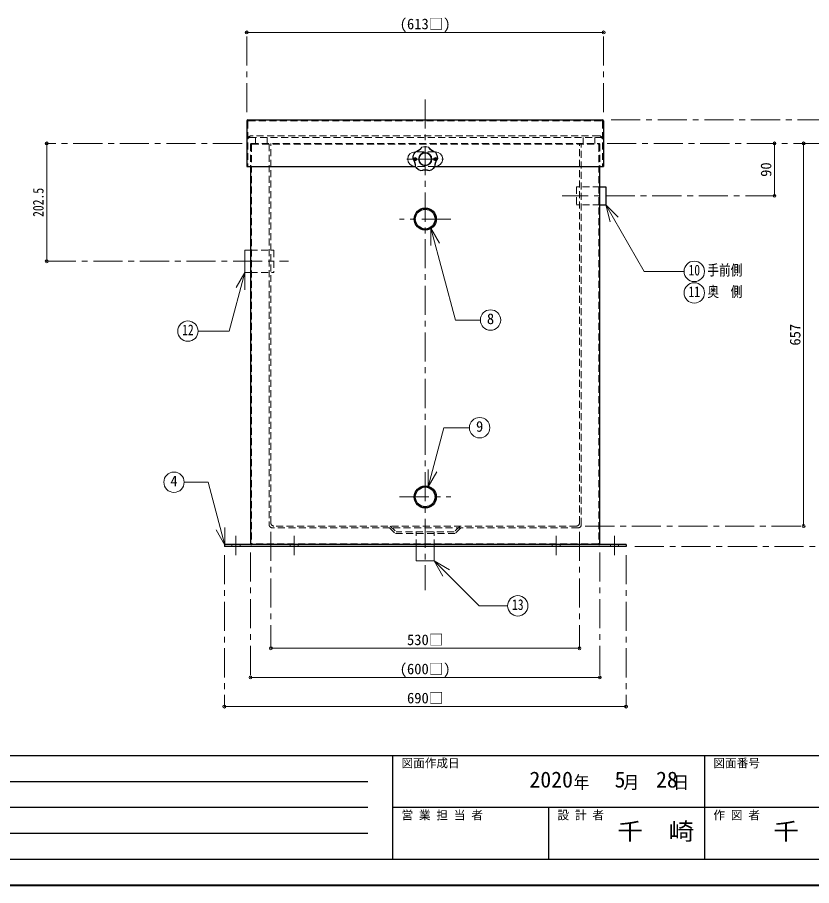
# Model space of a CAD drawing. Units: millimetres at full size, sheet at 1:10. Extents: x -2123 to 1927, y -1358 to 1452.
# Drawn here: x -798 to 566, y -1358 to 133 of the extents above; entities that cross this region are included whole.
import ezdxf
from ezdxf.enums import TextEntityAlignment as Align

# ---------------------------------------------------------------- set-up
doc = ezdxf.new("R2010")
doc.units = ezdxf.units.MM
doc.header["$LTSCALE"] = 10
doc.header["$PDMODE"] = 32
doc.header["$PDSIZE"] = 5
doc.linetypes.add('CHAIN1', pattern=[8, 5, -1, 1, -1])
doc.linetypes.add('DASHED1', pattern=[1.8, 1.2, -0.6])
doc.layers.add('0-0', color=7, linetype='Continuous', lineweight=18)
doc.styles.add('ＭＳ ゴシック', font='')
doc.styles.get('ＭＳ ゴシック').set_extended_font_data('MS Gothic')

msp = doc.modelspace()

# ---------------------------------------------------------------- linework, layer by layer
at = {"layer": '0-0', "color": 4, "lineweight": 9}
for p, q in [((-404.3, 106.91), (208.7, 106.91)), ((-747.8, -83.59), (-747.8, -286.09)), ((502.2, -83.59), (502.2, -173.59)), ((552.2, -740.59), (552.2, -83.59)), ((-362.8, -950.59), (167.2, -950.59)), ((202.2, -1000.59), (-397.8, -1000.59)), ((-442.8, -1050.59), (247.2, -1050.59))]:
    msp.add_line(p, q, dxfattribs=at)
at = {"layer": '0-0', "color": 4, "linetype": 'CHAIN1', "lineweight": 9}
for p, q in [((-404.3, -30.09), (-404.3, 106.91)), ((208.7, -30.09), (208.7, 106.91)), ((-97.8, -8.09), (-97.8, -850.59)), ((221.7, -43.09), (652.2, -43.09)), ((-412.3, -83.59), (-747.8, -83.59)), ((214.7, -83.59), (602.2, -83.59)), ((-129.3, -110.59), (-66.3, -110.59)), ((502.2, -173.59), (137.2, -173.59)), ((-53.8, -213.59), (-141.8, -213.59)), ((-747.8, -286.09), (-332.8, -286.09)), ((-141.8, -690.59), (-53.8, -690.59)), ((177.2, -740.59), (552.2, -740.59)), ((-422.8, -757.59), (-422.8, -790.59)), ((-362.8, -750.59), (-362.8, -950.59)), ((-322.8, -757.59), (-322.8, -790.59)), ((127.2, -757.59), (127.2, -790.59)), ((167.2, -750.59), (167.2, -950.59)), ((227.2, -757.59), (227.2, -790.59)), ((-397.8, -786.09), (-397.8, -1000.59)), ((202.2, -786.09), (202.2, -1000.59)), ((262.2, -775.59), (652.2, -775.59)), ((-442.8, -790.59), (-442.8, -1050.59)), ((247.2, -790.59), (247.2, -1050.59))]:
    msp.add_line(p, q, dxfattribs=at)
at = {"layer": '0-0', "color": 5, "lineweight": 25}
for p, q in [((-402.3, -43.09), (206.7, -43.09)), ((-404.3, -45.09), (-404.3, -123.09)), ((208.7, -45.09), (208.7, -123.09)), ((-404.3, -123.09), (-114.69, -123.09)), ((-397.8, -123.09), (-397.8, -771.09)), ((-80.91, -123.09), (208.7, -123.09)), ((202.2, -771.09), (202.2, -123.09)), ((202.2, -189.09), (212.2, -189.09)), ((-442.8, -772.59), (-442.8, -775.59)), ((247.2, -772.59), (-442.8, -772.59)), ((247.2, -772.59), (247.2, -775.59)), ((247.2, -775.59), (-442.8, -775.59))]:
    msp.add_line(p, q, dxfattribs=at)
at = {"layer": '0-0', "linetype": 'DASHED1'}
for p, q in [((-402.3, -46.09), (-402.3, -123.09)), ((-401.3, -45.09), (205.7, -45.09)), ((206.7, -46.09), (206.7, -123.09)), ((-399.3, -73.59), (203.7, -73.59)), ((200.7, -70.59), (-396.3, -70.59)), ((-389.3, -83.59), (-389.3, -73.59)), ((193.7, -83.59), (193.7, -73.59)), ((-397.8, -85.09), (-397.8, -123.09)), ((-396.3, -83.59), (200.7, -83.59)), ((-396.3, -85.84), (-396.3, -770.34)), ((-395.55, -85.09), (199.95, -85.09)), ((-365.8, -85.09), (-365.8, -738.59)), ((-362.8, -735.59), (-362.8, -83.59)), ((167.2, -735.59), (167.2, -83.59)), ((170.2, -738.59), (170.2, -85.09)), ((200.7, -85.84), (200.7, -770.34)), ((202.2, -85.09), (202.2, -123.09)), ((-80.91, -123.09), (-114.69, -123.09)), ((202.2, -189.09), (162.2, -189.09)), ((165.2, -743.59), (-360.8, -743.59)), ((162.2, -740.59), (-357.8, -740.59)), ((199.95, -771.09), (-395.55, -771.09)), ((-377.8, -771.09), (-377.8, -772.59)), ((-329.8, -772.59), (-329.8, -775.59)), ((-315.8, -772.59), (-315.8, -775.59)), ((120.2, -772.59), (120.2, -775.59)), ((134.2, -772.59), (134.2, -775.59)), ((182.2, -771.09), (182.2, -772.59))]:
    msp.add_line(p, q, dxfattribs=at)
at = {"layer": '0-0', "color": 4, "linetype": 'DASHED1', "lineweight": 9}
for p, q in [((-369.3, -83.59), (-369.3, -73.59)), ((173.7, -83.59), (173.7, -73.59)), ((-81.37, -98.09), (-114.24, -98.09)), ((-117.8, -108.84), (-115.3, -107.59)), ((-117.8, -108.84), (-117.8, -112.34)), ((-115.3, -113.59), (-117.8, -112.34)), ((-115.3, -107.59), (-112.8, -108.84)), ((-112.8, -112.34), (-115.3, -113.59)), ((-112.8, -108.84), (-112.8, -112.34)), ((-80.3, -107.59), (-82.8, -108.84)), ((-82.8, -108.84), (-82.8, -112.34)), ((-82.8, -112.34), (-80.3, -113.59)), ((-77.8, -108.84), (-80.3, -107.59)), ((-80.3, -113.59), (-77.8, -112.34)), ((-77.8, -108.84), (-77.8, -112.34)), ((-397.8, -267.09), (-357.8, -267.09)), ((-357.8, -267.09), (-357.8, -305.09)), ((-397.8, -305.09), (-357.8, -305.09)), ((-159.04, -743.59), (-149.04, -753.59)), ((-157.8, -740.59), (-147.8, -750.59)), ((-37.8, -740.59), (-47.8, -750.59)), ((-47.8, -750.59), (-147.8, -750.59)), ((-113.3, -775.59), (-113.3, -750.59)), ((-82.3, -775.59), (-82.3, -750.59)), ((-429.8, -772.59), (-429.8, -775.59)), ((-415.8, -772.59), (-415.8, -775.59)), ((220.2, -772.59), (220.2, -775.59)), ((234.2, -772.59), (234.2, -775.59))]:
    msp.add_line(p, q, dxfattribs=at)
at = {"layer": '0-0'}
for p, q in [((-115.3, -98.09), (-114.24, -98.09)), ((-81.37, -98.09), (-80.3, -98.09)), ((212.19, -189.08), (219.95, -218.06)), ((212.19, -189.08), (233.4, -210.29)), ((-88.32, -228.89), (-88.32, -258.89)), ((-88.32, -228.89), (-45.99, -386.89)), ((-88.32, -228.89), (-73.32, -254.87)), ((-407.8, -267.09), (-407.8, -305.09)), ((-397.8, -267.09), (-407.8, -267.09)), ((-407.75, -305.04), (-434.8, -405.97)), ((-407.75, -305.04), (-422.75, -331.02)), ((-397.8, -305.09), (-407.8, -305.09)), ((-407.75, -305.04), (-407.75, -335.04)), ((-3.09, -386.89), (-45.99, -386.89)), ((-434.8, -405.97), (-487.86, -405.97)), ((-92.98, -673.47), (-65.72, -571.76)), ((-21.8, -571.76), (-65.72, -571.76)), ((-92.98, -673.47), (-92.98, -643.47)), ((-92.98, -673.47), (-77.98, -647.49)), ((-470.79, -665.43), (-511.78, -665.43)), ((-441.89, -773.27), (-470.79, -665.43)), ((-441.89, -773.27), (-441.89, -743.27)), ((-441.89, -773.27), (-456.89, -747.29)), ((-113.3, -775.59), (-113.3, -800.59)), ((-82.3, -775.59), (-82.3, -800.59)), ((-82.3, -800.59), (-113.3, -800.59)), ((-82.32, -800.58), (-67.32, -826.56)), ((-82.32, -800.58), (-56.34, -815.58))]:
    msp.add_line(p, q, dxfattribs=at)
at = {"layer": '0-0', "color": 6, "lineweight": 25}
for p, q in [((-2077.8, -1134.52), (1882.2, -1134.52)), ((-153.52, -1313.09), (-153.52, -1134.52)), ((382.2, -1134.52), (382.2, -1313.09)), ((-1124.94, -1179.16), (-196.37, -1179.16)), ((-196.37, -1223.8), (-1124.94, -1223.8)), ((1882.2, -1223.8), (-153.52, -1223.8)), ((114.34, -1313.09), (114.34, -1223.8)), ((-196.37, -1268.44), (-1124.94, -1268.44)), ((1882.2, -1313.09), (-2077.8, -1313.09))]:
    msp.add_line(p, q, dxfattribs=at)
at = {"layer": '0-0', "color": 1, "lineweight": 40}
msp.add_line((1927.2, -1358.09), (-2122.8, -1358.09), dxfattribs=at)
at = {"layer": '0-0', "linetype": 'DASHED1'}
msp.add_lwpolyline([(202.2, -158.09), (162.2, -158.09), (162.2, -189.09)], dxfattribs=at)
at = {"layer": '0-0', "color": 5, "lineweight": 25}
msp.add_lwpolyline([(202.2, -158.09), (212.2, -158.09), (212.2, -189.09)], dxfattribs=at)
at = {"layer": '0-0'}
for points in [[(212.19, -189.08), (278.15, -303.34), (346.88, -303.34)], [(-82.32, -800.58), (-5.21, -877.68), (43.72, -877.68)]]:
    msp.add_lwpolyline(points, dxfattribs=at)
at = {"layer": '0-0', "color": 4, "linetype": 'DASHED1', "lineweight": 9}
msp.add_lwpolyline([(-36.56, -743.59), (-46.56, -753.59), (-149.04, -753.59)], dxfattribs=at)
at = {"layer": '0-0', "color": 4, "lineweight": 9}
msp.add_circle((-97.8, -110.59), 11.5, dxfattribs=at)
at = {"layer": '0-0'}
for centre, radius in [((-97.8, -110.59), 10.5), ((364.38, -303.34), 17.5), ((364.38, -340.34), 17.5), ((14.41, -386.89), 17.5), ((-505.36, -405.97), 17.5), ((-4.3, -571.76), 17.5), ((-529.28, -665.43), 17.5), ((61.22, -877.68), 17.5)]:
    msp.add_circle(centre, radius, dxfattribs=at)
at = {"layer": '0-0', "color": 4, "linetype": 'DASHED1', "lineweight": 9}
for centre in [(-115.3, -110.59), (-80.3, -110.59)]:
    msp.add_circle(centre, 1.5, dxfattribs=at)
at = {"layer": '0-0', "color": 5, "lineweight": 25}
for centre, radius in [((-97.8, -213.59), 19), ((-97.8, -213.59), 17), ((-97.8, -690.59), 19), ((-97.8, -690.59), 17)]:
    msp.add_circle(centre, radius, dxfattribs=at)
for centre, radius, start, end in [((-402.3, -45.09), 2, 90, 180), ((206.7, -45.09), 2, 0, 90), ((-396.3, -771.09), 1.5, 180, 270), ((200.7, -771.09), 1.5, 270, 0)]:
    msp.add_arc(centre, radius, start, end, dxfattribs=at)
at = {"layer": '0-0', "linetype": 'DASHED1'}
for centre, radius, start, end in [((-401.3, -46.09), 1, 90, 180), ((205.7, -46.09), 1, 0, 90), ((-396.3, -76.59), 6, 90, 180), ((-399.3, -76.59), 3, 90, 180), ((200.7, -76.59), 6, 0, 90), ((203.7, -76.59), 3, 0, 90), ((-396.3, -85.09), 1.5, 90, 180), ((-395.55, -85.84), 0.75, 90, 180), ((199.95, -85.84), 0.75, 0, 90), ((200.7, -85.09), 1.5, 0, 90), ((-360.8, -738.59), 5, 180, 270), ((-357.8, -735.59), 5, 180, 270), ((162.2, -735.59), 5, 270, 0), ((165.2, -738.59), 5, 270, 0), ((-395.55, -770.34), 0.75, 180, 270), ((199.95, -770.34), 0.75, 270, 0)]:
    msp.add_arc(centre, radius, start, end, dxfattribs=at)
at = {"layer": '0-0'}
for centre, radius, start, end in [((-97.8, -110.59), 21.5, 74.5, 105.5), ((-115.3, -110.59), 12.5, 90, 270), ((-97.8, -110.59), 21.5, 146.5, 177.5), ((-97.8, -110.59), 21, 146.5, 177.5), ((-126.64, -70.89), 29.89, 291.41115, 320.58885), ((-119.55, -80.65), 18.83, 283.0119, 328.9881), ((-97.8, -110.59), 21, 74.5, 105.5), ((-76.05, -80.65), 18.83, 211.0119, 256.9881), ((-68.96, -70.89), 29.89, 219.41115, 248.58885), ((-80.3, -110.59), 12.5, 270, 90), ((-97.8, -110.59), 21, 2.5, 33.5), ((-97.8, -110.59), 21.5, 2.5, 33.5), ((-144.47, -125.75), 29.89, 3.41115, 32.58885), ((-133, -122.02), 18.83, 355.0119, 40.9881), ((-62.61, -122.02), 18.83, 139.0119, 184.9881), ((-51.14, -125.75), 29.89, 147.41115, 176.58885), ((-97.8, -110.59), 21.5, 218.5, 249.5), ((-97.8, -110.59), 21, 218.5, 249.5), ((-97.8, -159.65), 29.89, 75.41115, 104.58885), ((-97.8, -147.59), 18.83, 67.0119, 112.9881), ((-97.8, -110.59), 21, 290.5, 321.5), ((-97.8, -110.59), 21.5, 290.5, 321.5)]:
    msp.add_arc(centre, radius, start, end, dxfattribs=at)
at = {"layer": '0-0', "color": 1}
for p in [(-404.3, 106.91), (208.7, 106.91), (-747.8, -83.59), (502.2, -83.59), (552.2, -83.59), (502.2, -173.59), (-747.8, -286.09), (552.2, -740.59), (-362.8, -950.59), (167.2, -950.59), (-397.8, -1000.59), (202.2, -1000.59), (-442.8, -1050.59), (247.2, -1050.59)]:
    msp.add_point(p, dxfattribs=at)

# ---------------------------------------------------------------- texts
at = {"layer": '0-0', "style": 'ＭＳ ゴシック'}
for s, height, p in [('(613□)', 18.33, (-141.55, 106.91)), ('8', 18.33, (8.16, -399.39)), ('9', 18.33, (-10.55, -584.26)), ('4', 18.33, (-535.53, -677.93)), ('530□', 18.33, (-129.05, -950.59)), ('(600□)', 18.33, (-141.55, -1000.59)), ('690□', 18.33, (-129.05, -1050.59)), ('図面作成日', 14.66, (-138.52, -1159.52)), ('図面番号', 14.66, (397.2, -1159.52)), ('2020', 27.49, (81.2, -1197.91)), ('28', 27.49, (298.7, -1197.91)), ('5', 27.49, (227.45, -1197.91)), ('営 業 担 当 者', 14.66, (-138.52, -1248.8)), ('設 計 者', 14.66, (129.34, -1248.8)), ('作 図 者', 14.66, (397.2, -1248.8))]:
    msp.add_text(s, height=height, dxfattribs=at).set_placement(p, align=Align.BOTTOM_LEFT)
for s, p in [('90', (502.2, -141.09)), ('657', (552.2, -430.84))]:
    msp.add_text(s, height=18.33, rotation=90, dxfattribs=at).set_placement(p, align=Align.BOTTOM_LEFT)
at = {"layer": '0-0', "style": 'ＭＳ ゴシック', "width": 0.8}
msp.add_text('202.5', height=18.33, rotation=90, dxfattribs=at).set_placement((-747.8, -209.84), align=Align.BOTTOM_LEFT)
at = {"layer": '0-0', "style": 'ＭＳ ゴシック'}
for s, height, width, p in [('10', 18.33, 0.8, (354.38, -315.84)), ('手前側', 18.33, 0.8, (386.88, -315.84)), ('奥\u3000側', 18.33, 0.8, (386.88, -352.84)), ('11', 18.33, 0.8, (354.38, -352.84)), ('12', 18.33, 0.8, (-515.36, -418.47)), ('13', 18.33, 0.8, (51.22, -890.18)), ('千\u3000崎', 29.33, 1.1, (232.2, -1288.44)), ('千\u3000崎', 29.33, 1.1, (500.06, -1288.44))]:
    msp.add_text(s, height=height, dxfattribs=dict(at, width=width)).set_placement(p, align=Align.BOTTOM_LEFT)
at = {"layer": '0-0', "insert": (157.2, -1194.16), "char_height": 21.99, "attachment_point": 7, "style": 'ＭＳ ゴシック'}
msp.add_mtext('\\T1.27;\\W0.9;年\\~\\~\\~月\\~\\~\\~日', dxfattribs=at)

doc.saveas('drawing.dxf')
